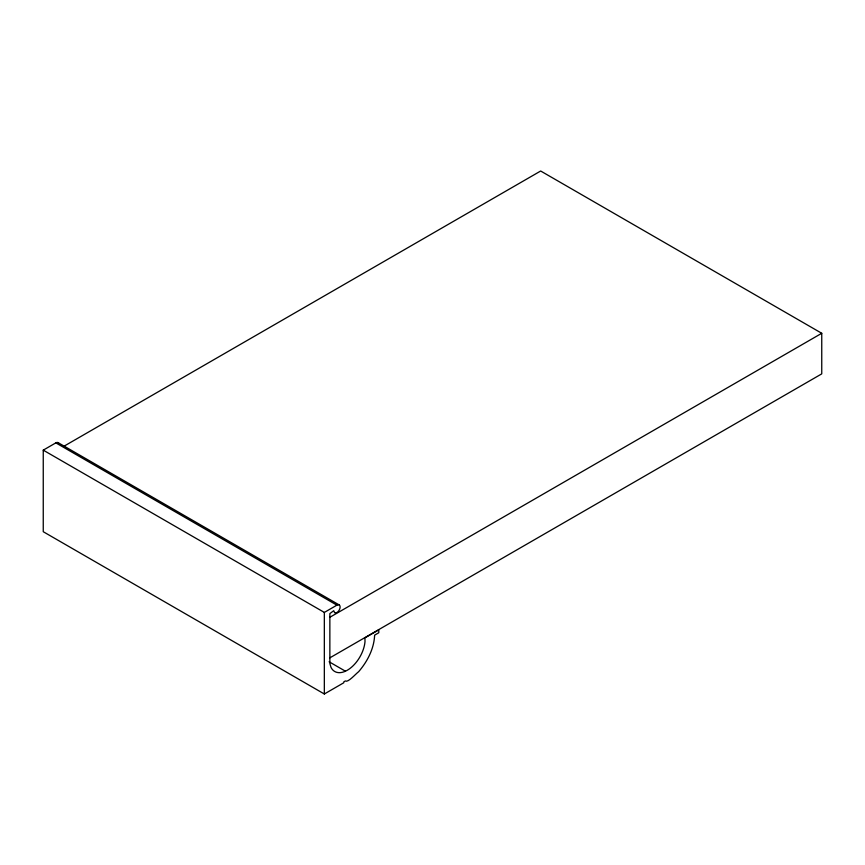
<?xml version="1.0" encoding="UTF-8"?>
<svg xmlns="http://www.w3.org/2000/svg" width="865" height="865" viewBox="0 0 865 865"><rect width="100%" height="100%" fill="white"/><g stroke="black" fill="none" stroke-linecap="round" stroke-linejoin="round"><path stroke-width="1.3" d="M55.847 442.869L336.918 605.154A4.53 2.617 -60 0 1 340.118 607.003A4.53 2.617 -60 0 1 336.918 612.539L334.658 612.766L333.728 610.701L329.857 613.609L329.857 663.541L331.036 667.434A25.182 14.543 -60 0 0 350.087 668.385A25.182 14.543 -60 0 0 365.008 641.614L364.922 637.873L378.784 629.871L378.784 632.748L374.632 635.148C374.048 648.75 367.42 661.498 358.651 671.683C355.829 673.749 347.881 682.993 345.362 680.95L343.794 681.847L343.794 682.755L324.332 693.99L43.25 531.716L43.25 450.146L55.847 442.869A4.53 2.617 -60 0 1 58.615 443.118M63.967 446.232L540.668 171.011L821.75 333.285L821.75 373.864L329.857 657.843M43.25 450.146L324.332 612.42L336.918 605.154M329.857 617.275L821.75 333.285M58.106 442.653L339.188 604.927M329.111 661.779L345.438 671.208M324.332 612.42L324.332 693.99"/></g></svg>
